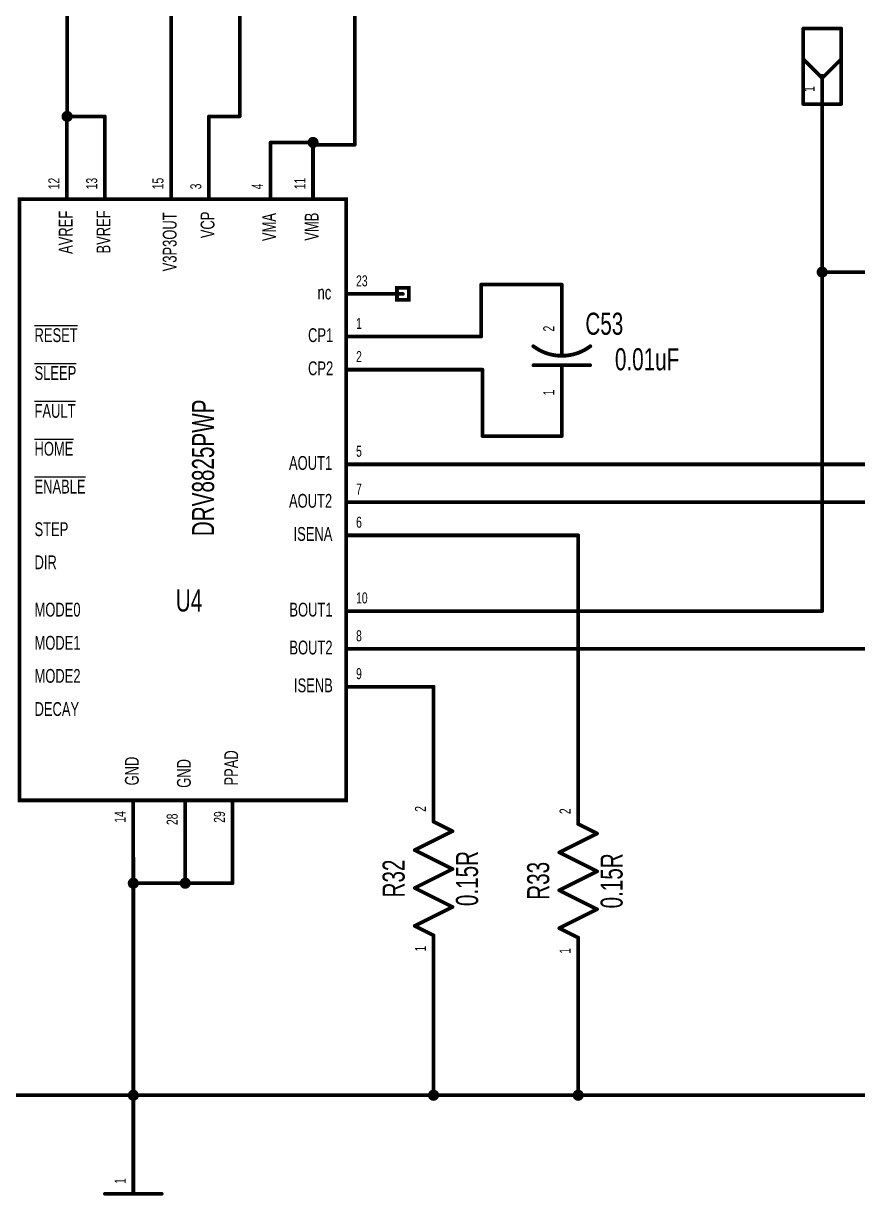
# Model space of a CAD drawing. Extents: x -2.4 to 9.1, y -2 to 6.1.
# Drawn here: x 2.158 to 4.362, y 0.094 to 3.19 of the extents above; entities that cross this region are included whole.
import ezdxf
from ezdxf.enums import TextEntityAlignment as Align

# ---------------------------------------------------------------- set-up
doc = ezdxf.new("R2010")
doc.units = 0
for name, color, linetype in [('Element', 253, 'CONTINUOUS'), ('Net', 50, 'CONTINUOUS'), ('Pin', 50, 'CONTINUOUS')]:
    doc.layers.add(name, color=color, linetype=linetype)

msp = doc.modelspace()

# ---------------------------------------------------------------- linework, layer by layer
at = {"layer": 'Element', "linetype": 'CONTINUOUS'}
for points, const_width in [([(4.2182, 3.1769), (4.3182, 3.1769)], 0.0098), ([(4.2182, 2.9769), (4.2182, 3.1769)], 0.0098), ([(4.3182, 3.1769), (4.3182, 2.9769)], 0.0098), ([(4.2182, 3.0956), (4.2682, 3.0456)], 0.0098), ([(4.3182, 3.0956), (4.2682, 3.0456)], 0.0098), ([(4.2682, 3.0519), (4.2682, 2.9769)], 0.0098), ([(4.3182, 2.9769), (4.2182, 2.9769)], 0.0098), ([(2.1481, 2.7255), (3.0106, 2.7255), (3.0106, 1.138), (2.1481, 1.138), (2.1481, 2.7255)], 0.0098), ([(3.5803, 2.3122), (3.5803, 2.3502)], 0.0098), ([(3.5051, 2.3373), (3.5117, 2.3327), (3.5186, 2.3285), (3.5257, 2.3247), (3.5331, 2.3214), (3.5407, 2.3186), (3.5484, 2.3163), (3.5563, 2.3145), (3.5642, 2.3132), (3.5723, 2.3124), (3.5803, 2.3122), (3.5884, 2.3124), (3.5964, 2.3132), (3.6044, 2.3145), (3.6123, 2.3163), (3.62, 2.3186), (3.6276, 2.3214), (3.6349, 2.3247), (3.6421, 2.3285), (3.649, 2.3327), (3.6556, 2.3374)], 0.01), ([(3.6553, 2.2872), (3.5053, 2.2872)], 0.0098), ([(3.5803, 2.2502), (3.5803, 2.2872)], 0.0098), ([(3.2916, 1.0565), (3.2416, 1.0815)], 0.0098), ([(3.1916, 1.0065), (3.2916, 1.0565)], 0.0098), ([(3.5736, 1.0004), (3.6736, 1.0504)], 0.0098), ([(3.6736, 1.0504), (3.6236, 1.0754)], 0.0098), ([(3.2916, 0.9565), (3.1916, 1.0065)], 0.0098), ([(3.6736, 0.9504), (3.5736, 1.0004)], 0.0098), ([(3.1916, 0.9065), (3.2916, 0.9565)], 0.0098), ([(3.5736, 0.9004), (3.6736, 0.9504)], 0.0098), ([(3.2916, 0.8565), (3.1916, 0.9065)], 0.0098), ([(3.6736, 0.8504), (3.5736, 0.9004)], 0.0098), ([(3.1916, 0.8065), (3.2916, 0.8565)], 0.0098), ([(3.5736, 0.8004), (3.6736, 0.8504)], 0.0098), ([(3.2416, 0.7815), (3.1916, 0.8065)], 0.0098), ([(3.6236, 0.7754), (3.5736, 0.8004)], 0.0098), ([(2.3735, 0.0991), (2.5235, 0.0991)], 0.0098)]:
    msp.add_lwpolyline(points, dxfattribs=dict(at, const_width=const_width))
for points, const_width in [([(4.2157, 3.1769, 1), (4.2206, 3.1769, 1), (4.2157, 3.1769, 1)], 0.0049), ([(4.2157, 3.1769, 1), (4.2206, 3.1769, 1), (4.2157, 3.1769, 1)], 0.0049), ([(4.3157, 3.1769, 1), (4.3206, 3.1769, 1), (4.3157, 3.1769, 1)], 0.0049), ([(4.3157, 3.1769, 1), (4.3206, 3.1769, 1), (4.3157, 3.1769, 1)], 0.0049), ([(4.2157, 3.0956, 1), (4.2206, 3.0956, 1), (4.2157, 3.0956, 1)], 0.0049), ([(4.3157, 3.0956, 1), (4.3206, 3.0956, 1), (4.3157, 3.0956, 1)], 0.0049), ([(4.2657, 3.0519, 1), (4.2706, 3.0519, 1), (4.2657, 3.0519, 1)], 0.0049), ([(4.2657, 3.0456, 1), (4.2706, 3.0456, 1), (4.2657, 3.0456, 1)], 0.0049), ([(4.2657, 3.0456, 1), (4.2706, 3.0456, 1), (4.2657, 3.0456, 1)], 0.0049), ([(4.2157, 2.9769, 1), (4.2206, 2.9769, 1), (4.2157, 2.9769, 1)], 0.0049), ([(4.2157, 2.9769, 1), (4.2206, 2.9769, 1), (4.2157, 2.9769, 1)], 0.0049), ([(4.2657, 2.9769, 1), (4.2706, 2.9769, 1), (4.2657, 2.9769, 1)], 0.0049), ([(4.3157, 2.9769, 1), (4.3206, 2.9769, 1), (4.3157, 2.9769, 1)], 0.0049), ([(4.3157, 2.9769, 1), (4.3206, 2.9769, 1), (4.3157, 2.9769, 1)], 0.0049), ([(3.5779, 2.3502, 1), (3.5828, 2.3502, 1), (3.5779, 2.3502, 1)], 0.0049), ([(3.5026, 2.3373, 1), (3.5076, 2.3373, 1), (3.5026, 2.3373, 1)], 0.005), ([(3.6531, 2.3374, 1), (3.6581, 2.3374, 1), (3.6531, 2.3374, 1)], 0.005), ([(3.5029, 2.2872, 1), (3.5078, 2.2872, 1), (3.5029, 2.2872, 1)], 0.0049), ([(3.5779, 2.3122, 1), (3.5828, 2.3122, 1), (3.5779, 2.3122, 1)], 0.0049), ([(3.5779, 2.2872, 1), (3.5828, 2.2872, 1), (3.5779, 2.2872, 1)], 0.0049), ([(3.6529, 2.2872, 1), (3.6578, 2.2872, 1), (3.6529, 2.2872, 1)], 0.0049), ([(3.5779, 2.2502, 1), (3.5828, 2.2502, 1), (3.5779, 2.2502, 1)], 0.0049), ([(3.2392, 1.0815, 1), (3.2441, 1.0815, 1), (3.2392, 1.0815, 1)], 0.0049), ([(3.2892, 1.0565, 1), (3.2941, 1.0565, 1), (3.2892, 1.0565, 1)], 0.0049), ([(3.2892, 1.0565, 1), (3.2941, 1.0565, 1), (3.2892, 1.0565, 1)], 0.0049), ([(3.6211, 1.0754, 1), (3.626, 1.0754, 1), (3.6211, 1.0754, 1)], 0.0049), ([(3.6711, 1.0504, 1), (3.676, 1.0504, 1), (3.6711, 1.0504, 1)], 0.0049), ([(3.6711, 1.0504, 1), (3.676, 1.0504, 1), (3.6711, 1.0504, 1)], 0.0049), ([(3.1892, 1.0065, 1), (3.1941, 1.0065, 1), (3.1892, 1.0065, 1)], 0.0049), ([(3.1892, 1.0065, 1), (3.1941, 1.0065, 1), (3.1892, 1.0065, 1)], 0.0049), ([(3.5711, 1.0004, 1), (3.576, 1.0004, 1), (3.5711, 1.0004, 1)], 0.0049), ([(3.5711, 1.0004, 1), (3.576, 1.0004, 1), (3.5711, 1.0004, 1)], 0.0049), ([(3.2892, 0.9565, 1), (3.2941, 0.9565, 1), (3.2892, 0.9565, 1)], 0.0049), ([(3.2892, 0.9565, 1), (3.2941, 0.9565, 1), (3.2892, 0.9565, 1)], 0.0049), ([(3.6711, 0.9504, 1), (3.676, 0.9504, 1), (3.6711, 0.9504, 1)], 0.0049), ([(3.6711, 0.9504, 1), (3.676, 0.9504, 1), (3.6711, 0.9504, 1)], 0.0049), ([(3.1892, 0.9065, 1), (3.1941, 0.9065, 1), (3.1892, 0.9065, 1)], 0.0049), ([(3.1892, 0.9065, 1), (3.1941, 0.9065, 1), (3.1892, 0.9065, 1)], 0.0049), ([(3.5711, 0.9004, 1), (3.576, 0.9004, 1), (3.5711, 0.9004, 1)], 0.0049), ([(3.5711, 0.9004, 1), (3.576, 0.9004, 1), (3.5711, 0.9004, 1)], 0.0049), ([(3.2892, 0.8565, 1), (3.2941, 0.8565, 1), (3.2892, 0.8565, 1)], 0.0049), ([(3.2892, 0.8565, 1), (3.2941, 0.8565, 1), (3.2892, 0.8565, 1)], 0.0049), ([(3.6711, 0.8504, 1), (3.676, 0.8504, 1), (3.6711, 0.8504, 1)], 0.0049), ([(3.6711, 0.8504, 1), (3.676, 0.8504, 1), (3.6711, 0.8504, 1)], 0.0049), ([(3.1892, 0.8065, 1), (3.1941, 0.8065, 1), (3.1892, 0.8065, 1)], 0.0049), ([(3.1892, 0.8065, 1), (3.1941, 0.8065, 1), (3.1892, 0.8065, 1)], 0.0049), ([(3.5711, 0.8004, 1), (3.576, 0.8004, 1), (3.5711, 0.8004, 1)], 0.0049), ([(3.5711, 0.8004, 1), (3.576, 0.8004, 1), (3.5711, 0.8004, 1)], 0.0049), ([(3.2392, 0.7815, 1), (3.2441, 0.7815, 1), (3.2392, 0.7815, 1)], 0.0049), ([(3.6211, 0.7754, 1), (3.626, 0.7754, 1), (3.6211, 0.7754, 1)], 0.0049), ([(2.371, 0.0991, 1), (2.3759, 0.0991, 1), (2.371, 0.0991, 1)], 0.0049), ([(2.521, 0.0991, 1), (2.5259, 0.0991, 1), (2.521, 0.0991, 1)], 0.0049)]:
    msp.add_lwpolyline(points, format="xyb", dxfattribs=dict(at, const_width=const_width))
at = {"layer": 'Net', "linetype": 'CONTINUOUS', "const_width": 0.0098}
for points in [[(2.5481, 3.9805), (2.5481, 2.8755)], [(2.2735, 2.9444), (2.2735, 3.8843)], [(3.0332, 3.6757), (3.0332, 2.8694)], [(2.7296, 2.9444), (2.7296, 3.2252)], [(2.2637, 2.9444), (2.2642, 2.9413), (2.2656, 2.9386), (2.2677, 2.9364), (2.2705, 2.935), (2.2735, 2.9345), (2.2766, 2.935), (2.2793, 2.9364), (2.2815, 2.9386), (2.2829, 2.9413), (2.2834, 2.9444), (2.2829, 2.9474), (2.2815, 2.9502), (2.2793, 2.9523), (2.2766, 2.9537), (2.2735, 2.9542), (2.2705, 2.9537), (2.2677, 2.9523), (2.2656, 2.9502), (2.2642, 2.9474), (2.2637, 2.9444)], [(2.3731, 2.9444), (2.2731, 2.9444)], [(2.2731, 2.9444), (2.2731, 2.8755)], [(2.3731, 2.8755), (2.3731, 2.9444)], [(2.6481, 2.8755), (2.6481, 2.9444)], [(2.6481, 2.9444), (2.7296, 2.9444)], [(2.9231, 2.8755), (2.8106, 2.8755)], [(2.9133, 2.8755), (2.9138, 2.8725), (2.9152, 2.8697), (2.9173, 2.8676), (2.9201, 2.8662), (2.9231, 2.8657), (2.9262, 2.8662), (2.9289, 2.8676), (2.9311, 2.8697), (2.9325, 2.8725), (2.933, 2.8755), (2.9325, 2.8786), (2.9311, 2.8813), (2.9289, 2.8835), (2.9262, 2.8849), (2.9231, 2.8854), (2.9201, 2.8849), (2.9173, 2.8835), (2.9152, 2.8813), (2.9138, 2.8786), (2.9133, 2.8755)], [(2.9231, 2.8694), (2.9231, 2.8755)], [(4.2682, 2.9019), (4.2682, 1.638)], [(3.0332, 2.8694), (2.9231, 2.8694)], [(4.2583, 2.5331), (4.2588, 2.5301), (4.2602, 2.5273), (4.2624, 2.5252), (4.2651, 2.5238), (4.2682, 2.5233), (4.2712, 2.5238), (4.274, 2.5252), (4.2761, 2.5273), (4.2775, 2.5301), (4.278, 2.5331), (4.2775, 2.5362), (4.2761, 2.5389), (4.274, 2.5411), (4.2712, 2.5425), (4.2682, 2.543), (4.2651, 2.5425), (4.2624, 2.5411), (4.2602, 2.5389), (4.2588, 2.5362), (4.2583, 2.5331)], [(6.8329, 2.5331), (4.2682, 2.5331)], [(3.3673, 2.363), (3.3673, 2.5002)], [(3.3673, 2.5002), (3.5803, 2.5002)], [(3.1606, 2.363), (3.3673, 2.363)], [(3.3707, 2.2755), (3.1606, 2.2755)], [(3.3707, 2.1002), (3.3707, 2.2755)], [(3.5803, 2.1002), (3.3707, 2.1002)], [(4.8768, 2.0255), (3.1606, 2.0255)], [(4.6637, 1.9255), (3.1606, 1.9255)], [(3.1606, 1.838), (3.6236, 1.838)], [(3.6236, 1.838), (3.6236, 1.2254)], [(4.2682, 1.638), (3.1606, 1.638)], [(4.4549, 1.538), (3.1606, 1.538)], [(3.1606, 1.438), (3.2416, 1.438)], [(3.2416, 1.438), (3.2416, 1.2315)], [(2.4485, 0.988), (2.4485, 0.2491)], [(2.7106, 0.9192), (2.7106, 0.9878)], [(2.5856, 0.9192), (2.5856, 0.9818)], [(2.4386, 0.9192), (2.4391, 0.9161), (2.4405, 0.9134), (2.4427, 0.9112), (2.4454, 0.9098), (2.4485, 0.9093), (2.4515, 0.9098), (2.4542, 0.9112), (2.4564, 0.9134), (2.4578, 0.9161), (2.4583, 0.9192), (2.4578, 0.9222), (2.4564, 0.9249), (2.4542, 0.9271), (2.4515, 0.9285), (2.4485, 0.929), (2.4454, 0.9285), (2.4427, 0.9271), (2.4405, 0.9249), (2.4391, 0.9222), (2.4386, 0.9192)], [(2.5758, 0.9192), (2.5763, 0.9161), (2.5777, 0.9134), (2.5798, 0.9112), (2.5826, 0.9098), (2.5856, 0.9093), (2.5887, 0.9098), (2.5914, 0.9112), (2.5936, 0.9134), (2.595, 0.9161), (2.5955, 0.9192), (2.595, 0.9222), (2.5936, 0.9249), (2.5914, 0.9271), (2.5887, 0.9285), (2.5856, 0.929), (2.5826, 0.9285), (2.5798, 0.9271), (2.5777, 0.9249), (2.5763, 0.9222), (2.5758, 0.9192)], [(2.4485, 0.9192), (2.5856, 0.9192)], [(2.5856, 0.9192), (2.7106, 0.9192)], [(3.2416, 0.3591), (3.2416, 0.6315)], [(3.6236, 0.3591), (3.6236, 0.6254)], [(2.4386, 0.3591), (2.4391, 0.3561), (2.4405, 0.3533), (2.4427, 0.3512), (2.4454, 0.3498), (2.4485, 0.3493), (2.4515, 0.3498), (2.4542, 0.3512), (2.4564, 0.3533), (2.4578, 0.3561), (2.4583, 0.3591), (2.4578, 0.3622), (2.4564, 0.3649), (2.4542, 0.3671), (2.4515, 0.3685), (2.4485, 0.369), (2.4454, 0.3685), (2.4427, 0.3671), (2.4405, 0.3649), (2.4391, 0.3622), (2.4386, 0.3591)], [(2.4386, 0.3591), (2.4391, 0.3561), (2.4405, 0.3533), (2.4427, 0.3512), (2.4454, 0.3498), (2.4485, 0.3493), (2.4515, 0.3498), (2.4542, 0.3512), (2.4564, 0.3533), (2.4578, 0.3561), (2.4583, 0.3591), (2.4578, 0.3622), (2.4564, 0.3649), (2.4542, 0.3671), (2.4515, 0.3685), (2.4485, 0.369), (2.4454, 0.3685), (2.4427, 0.3671), (2.4405, 0.3649), (2.4391, 0.3622), (2.4386, 0.3591)], [(3.2316, 0.3591), (3.2321, 0.3561), (3.2335, 0.3533), (3.2357, 0.3512), (3.2384, 0.3498), (3.2415, 0.3493), (3.2445, 0.3498), (3.2473, 0.3512), (3.2495, 0.3533), (3.2508, 0.3561), (3.2513, 0.3591), (3.2508, 0.3622), (3.2495, 0.3649), (3.2473, 0.3671), (3.2445, 0.3685), (3.2415, 0.369), (3.2384, 0.3685), (3.2357, 0.3671), (3.2335, 0.3649), (3.2321, 0.3622), (3.2316, 0.3591)], [(3.6137, 0.3591), (3.6142, 0.3561), (3.6156, 0.3533), (3.6178, 0.3512), (3.6205, 0.3498), (3.6236, 0.3493), (3.6266, 0.3498), (3.6294, 0.3512), (3.6315, 0.3533), (3.6329, 0.3561), (3.6334, 0.3591), (3.6329, 0.3622), (3.6315, 0.3649), (3.6294, 0.3671), (3.6266, 0.3685), (3.6236, 0.369), (3.6205, 0.3685), (3.6178, 0.3671), (3.6156, 0.3649), (3.6142, 0.3622), (3.6137, 0.3591)], [(1.297, 0.3591), (2.4485, 0.3591)], [(2.4485, 0.3591), (2.4485, 0.3591)], [(2.4485, 0.3591), (2.4485, 0.3591)], [(2.4485, 0.3591), (3.2416, 0.3591)], [(3.2415, 0.3591), (3.2415, 0.3591)], [(3.2415, 0.3591), (3.2415, 0.3591)], [(3.2415, 0.3591), (3.6236, 0.3591)], [(3.6236, 0.3591), (6.6731, 0.3591)]]:
    msp.add_lwpolyline(points, dxfattribs=at)
at = {"layer": 'Net', "linetype": 'CONTINUOUS', "const_width": 0.0049}
for points in [[(2.2612, 2.9444, 1), (2.2661, 2.9444, 1), (2.2612, 2.9444, 1)], [(2.2707, 2.9444, 1), (2.2756, 2.9444, 1), (2.2707, 2.9444, 1)], [(2.2707, 2.9444, 1), (2.2756, 2.9444, 1), (2.2707, 2.9444, 1)], [(2.2711, 2.9444, 1), (2.276, 2.9444, 1), (2.2711, 2.9444, 1)], [(2.3707, 2.9444, 1), (2.3756, 2.9444, 1), (2.3707, 2.9444, 1)], [(2.3707, 2.9444, 1), (2.3756, 2.9444, 1), (2.3707, 2.9444, 1)], [(2.6457, 2.9444, 1), (2.6506, 2.9444, 1), (2.6457, 2.9444, 1)], [(2.6457, 2.9444, 1), (2.6506, 2.9444, 1), (2.6457, 2.9444, 1)], [(2.7271, 2.9444, 1), (2.7321, 2.9444, 1), (2.7271, 2.9444, 1)], [(2.7271, 2.9444, 1), (2.7321, 2.9444, 1), (2.7271, 2.9444, 1)], [(2.2707, 2.8755, 1), (2.2756, 2.8755, 1), (2.2707, 2.8755, 1)], [(2.3707, 2.8755, 1), (2.3756, 2.8755, 1), (2.3707, 2.8755, 1)], [(2.5457, 2.8755, 1), (2.5506, 2.8755, 1), (2.5457, 2.8755, 1)], [(2.6457, 2.8755, 1), (2.6506, 2.8755, 1), (2.6457, 2.8755, 1)], [(2.8082, 2.8755, 1), (2.8131, 2.8755, 1), (2.8082, 2.8755, 1)], [(2.9108, 2.8755, 1), (2.9157, 2.8755, 1), (2.9108, 2.8755, 1)], [(2.9207, 2.8755, 1), (2.9256, 2.8755, 1), (2.9207, 2.8755, 1)], [(2.9207, 2.8755, 1), (2.9256, 2.8755, 1), (2.9207, 2.8755, 1)], [(4.2657, 2.9019, 1), (4.2706, 2.9019, 1), (4.2657, 2.9019, 1)], [(2.9207, 2.8694, 1), (2.9256, 2.8694, 1), (2.9207, 2.8694, 1)], [(2.9207, 2.8694, 1), (2.9256, 2.8694, 1), (2.9207, 2.8694, 1)], [(3.0308, 2.8694, 1), (3.0357, 2.8694, 1), (3.0308, 2.8694, 1)], [(3.0308, 2.8694, 1), (3.0357, 2.8694, 1), (3.0308, 2.8694, 1)], [(4.2559, 2.5331, 1), (4.2608, 2.5331, 1), (4.2559, 2.5331, 1)], [(4.2657, 2.5331, 1), (4.2706, 2.5331, 1), (4.2657, 2.5331, 1)], [(3.3648, 2.5002, 1), (3.3698, 2.5002, 1), (3.3648, 2.5002, 1)], [(3.3648, 2.5002, 1), (3.3698, 2.5002, 1), (3.3648, 2.5002, 1)], [(3.5779, 2.5002, 1), (3.5828, 2.5002, 1), (3.5779, 2.5002, 1)], [(3.1582, 2.363, 1), (3.1631, 2.363, 1), (3.1582, 2.363, 1)], [(3.3648, 2.363, 1), (3.3698, 2.363, 1), (3.3648, 2.363, 1)], [(3.3648, 2.363, 1), (3.3698, 2.363, 1), (3.3648, 2.363, 1)], [(3.1582, 2.2755, 1), (3.1631, 2.2755, 1), (3.1582, 2.2755, 1)], [(3.3682, 2.2755, 1), (3.3731, 2.2755, 1), (3.3682, 2.2755, 1)], [(3.3682, 2.2755, 1), (3.3731, 2.2755, 1), (3.3682, 2.2755, 1)], [(3.3682, 2.1002, 1), (3.3731, 2.1002, 1), (3.3682, 2.1002, 1)], [(3.3682, 2.1002, 1), (3.3731, 2.1002, 1), (3.3682, 2.1002, 1)], [(3.5779, 2.1002, 1), (3.5828, 2.1002, 1), (3.5779, 2.1002, 1)], [(3.1582, 2.0255, 1), (3.1631, 2.0255, 1), (3.1582, 2.0255, 1)], [(3.1582, 1.9255, 1), (3.1631, 1.9255, 1), (3.1582, 1.9255, 1)], [(3.1582, 1.838, 1), (3.1631, 1.838, 1), (3.1582, 1.838, 1)], [(3.6211, 1.838, 1), (3.626, 1.838, 1), (3.6211, 1.838, 1)], [(3.6211, 1.838, 1), (3.626, 1.838, 1), (3.6211, 1.838, 1)], [(3.1582, 1.638, 1), (3.1631, 1.638, 1), (3.1582, 1.638, 1)], [(4.2657, 1.638, 1), (4.2706, 1.638, 1), (4.2657, 1.638, 1)], [(4.2657, 1.638, 1), (4.2706, 1.638, 1), (4.2657, 1.638, 1)], [(3.1582, 1.538, 1), (3.1631, 1.538, 1), (3.1582, 1.538, 1)], [(3.1582, 1.438, 1), (3.1631, 1.438, 1), (3.1582, 1.438, 1)], [(3.2392, 1.438, 1), (3.2441, 1.438, 1), (3.2392, 1.438, 1)], [(3.2392, 1.438, 1), (3.2441, 1.438, 1), (3.2392, 1.438, 1)], [(3.2392, 1.2315, 1), (3.2441, 1.2315, 1), (3.2392, 1.2315, 1)], [(3.6211, 1.2254, 1), (3.626, 1.2254, 1), (3.6211, 1.2254, 1)], [(2.446, 0.988, 1), (2.4509, 0.988, 1), (2.446, 0.988, 1)], [(2.7082, 0.9878, 1), (2.7131, 0.9878, 1), (2.7082, 0.9878, 1)], [(2.5832, 0.9818, 1), (2.5881, 0.9818, 1), (2.5832, 0.9818, 1)], [(2.4361, 0.9192, 1), (2.4411, 0.9192, 1), (2.4361, 0.9192, 1)], [(2.446, 0.9192, 1), (2.4509, 0.9192, 1), (2.446, 0.9192, 1)], [(2.5733, 0.9192, 1), (2.5782, 0.9192, 1), (2.5733, 0.9192, 1)], [(2.5832, 0.9192, 1), (2.5881, 0.9192, 1), (2.5832, 0.9192, 1)], [(2.5832, 0.9192, 1), (2.5881, 0.9192, 1), (2.5832, 0.9192, 1)], [(2.5832, 0.9192, 1), (2.5881, 0.9192, 1), (2.5832, 0.9192, 1)], [(2.7082, 0.9192, 1), (2.7131, 0.9192, 1), (2.7082, 0.9192, 1)], [(2.7082, 0.9192, 1), (2.7131, 0.9192, 1), (2.7082, 0.9192, 1)], [(3.2392, 0.6315, 1), (3.2441, 0.6315, 1), (3.2392, 0.6315, 1)], [(3.6211, 0.6254, 1), (3.626, 0.6254, 1), (3.6211, 0.6254, 1)], [(2.4361, 0.3591, 1), (2.4411, 0.3591, 1), (2.4361, 0.3591, 1)], [(2.4361, 0.3591, 1), (2.4411, 0.3591, 1), (2.4361, 0.3591, 1)], [(2.446, 0.3591, 1), (2.4509, 0.3591, 1), (2.446, 0.3591, 1)], [(2.446, 0.3591, 1), (2.4509, 0.3591, 1), (2.446, 0.3591, 1)], [(2.446, 0.3591, 1), (2.4509, 0.3591, 1), (2.446, 0.3591, 1)], [(2.446, 0.3591, 1), (2.4509, 0.3591, 1), (2.446, 0.3591, 1)], [(3.2292, 0.3591, 1), (3.2341, 0.3591, 1), (3.2292, 0.3591, 1)], [(3.239, 0.3591, 1), (3.2439, 0.3591, 1), (3.239, 0.3591, 1)], [(3.239, 0.3591, 1), (3.2439, 0.3591, 1), (3.239, 0.3591, 1)], [(3.239, 0.3591, 1), (3.2439, 0.3591, 1), (3.239, 0.3591, 1)], [(3.2392, 0.3591, 1), (3.2441, 0.3591, 1), (3.2392, 0.3591, 1)], [(3.2392, 0.3591, 1), (3.2441, 0.3591, 1), (3.2392, 0.3591, 1)], [(3.6113, 0.3591, 1), (3.6162, 0.3591, 1), (3.6113, 0.3591, 1)], [(3.6211, 0.3591, 1), (3.626, 0.3591, 1), (3.6211, 0.3591, 1)], [(3.6211, 0.3591, 1), (3.626, 0.3591, 1), (3.6211, 0.3591, 1)], [(3.6211, 0.3591, 1), (3.626, 0.3591, 1), (3.6211, 0.3591, 1)], [(2.446, 0.2491, 1), (2.4509, 0.2491, 1), (2.446, 0.2491, 1)]]:
    msp.add_lwpolyline(points, format="xyb", dxfattribs=at)
at = {"layer": 'Pin', "linetype": 'CONTINUOUS', "const_width": 0.0098}
for points in [[(4.2682, 3.0519), (4.2682, 2.9019)], [(2.2731, 2.7255), (2.2731, 2.8755)], [(2.3731, 2.7255), (2.3731, 2.8755)], [(2.5481, 2.7255), (2.5481, 2.8755)], [(2.6481, 2.7255), (2.6481, 2.8755)], [(2.8106, 2.7255), (2.8106, 2.8755)], [(2.9231, 2.7255), (2.9231, 2.8755)], [(3.0106, 2.4755), (3.1606, 2.4755)], [(3.1449, 2.4913), (3.1764, 2.4913), (3.1764, 2.4598), (3.1449, 2.4598), (3.1449, 2.4913)], [(3.5803, 2.3502), (3.5803, 2.5002)], [(3.0106, 2.363), (3.1606, 2.363)], [(3.0106, 2.2755), (3.1606, 2.2755)], [(3.5803, 2.2502), (3.5803, 2.1002)], [(3.0106, 2.0255), (3.1606, 2.0255)], [(3.0106, 1.9255), (3.1606, 1.9255)], [(3.0106, 1.838), (3.1606, 1.838)], [(3.0106, 1.638), (3.1606, 1.638)], [(3.0106, 1.538), (3.1606, 1.538)], [(3.0106, 1.438), (3.1606, 1.438)], [(3.2416, 1.0815), (3.2416, 1.2315)], [(3.6236, 1.0754), (3.6236, 1.2254)], [(2.4481, 1.138), (2.4481, 0.988)], [(2.5856, 1.1318), (2.5856, 0.9818)], [(2.7106, 1.1378), (2.7106, 0.9878)], [(3.2416, 0.7815), (3.2416, 0.6315)], [(3.6236, 0.7754), (3.6236, 0.6254)], [(2.4485, 0.0991), (2.4485, 0.2491)]]:
    msp.add_lwpolyline(points, dxfattribs=at)
at = {"layer": 'Pin', "linetype": 'CONTINUOUS', "const_width": 0.0049}
for points in [[(4.2657, 3.0519, 1), (4.2706, 3.0519, 1), (4.2657, 3.0519, 1)], [(2.2707, 2.8755, 1), (2.2756, 2.8755, 1), (2.2707, 2.8755, 1)], [(2.3707, 2.8755, 1), (2.3756, 2.8755, 1), (2.3707, 2.8755, 1)], [(2.5457, 2.8755, 1), (2.5506, 2.8755, 1), (2.5457, 2.8755, 1)], [(2.6457, 2.8755, 1), (2.6506, 2.8755, 1), (2.6457, 2.8755, 1)], [(2.8082, 2.8755, 1), (2.8131, 2.8755, 1), (2.8082, 2.8755, 1)], [(2.9207, 2.8755, 1), (2.9256, 2.8755, 1), (2.9207, 2.8755, 1)], [(4.2657, 2.9019, 1), (4.2706, 2.9019, 1), (4.2657, 2.9019, 1)], [(2.2707, 2.7255, 1), (2.2756, 2.7255, 1), (2.2707, 2.7255, 1)], [(2.3707, 2.7255, 1), (2.3756, 2.7255, 1), (2.3707, 2.7255, 1)], [(2.5457, 2.7255, 1), (2.5506, 2.7255, 1), (2.5457, 2.7255, 1)], [(2.6457, 2.7255, 1), (2.6506, 2.7255, 1), (2.6457, 2.7255, 1)], [(2.8082, 2.7255, 1), (2.8131, 2.7255, 1), (2.8082, 2.7255, 1)], [(2.9207, 2.7255, 1), (2.9256, 2.7255, 1), (2.9207, 2.7255, 1)], [(3.0082, 2.4755, 1), (3.0131, 2.4755, 1), (3.0082, 2.4755, 1)], [(3.1582, 2.4755, 1), (3.1631, 2.4755, 1), (3.1582, 2.4755, 1)], [(3.5779, 2.5002, 1), (3.5828, 2.5002, 1), (3.5779, 2.5002, 1)], [(3.0082, 2.363, 1), (3.0131, 2.363, 1), (3.0082, 2.363, 1)], [(3.1582, 2.363, 1), (3.1631, 2.363, 1), (3.1582, 2.363, 1)], [(3.5779, 2.3502, 1), (3.5828, 2.3502, 1), (3.5779, 2.3502, 1)], [(3.0082, 2.2755, 1), (3.0131, 2.2755, 1), (3.0082, 2.2755, 1)], [(3.1582, 2.2755, 1), (3.1631, 2.2755, 1), (3.1582, 2.2755, 1)], [(3.5779, 2.2502, 1), (3.5828, 2.2502, 1), (3.5779, 2.2502, 1)], [(3.5779, 2.1002, 1), (3.5828, 2.1002, 1), (3.5779, 2.1002, 1)], [(3.0082, 2.0255, 1), (3.0131, 2.0255, 1), (3.0082, 2.0255, 1)], [(3.1582, 2.0255, 1), (3.1631, 2.0255, 1), (3.1582, 2.0255, 1)], [(3.0082, 1.9255, 1), (3.0131, 1.9255, 1), (3.0082, 1.9255, 1)], [(3.1582, 1.9255, 1), (3.1631, 1.9255, 1), (3.1582, 1.9255, 1)], [(3.0082, 1.838, 1), (3.0131, 1.838, 1), (3.0082, 1.838, 1)], [(3.1582, 1.838, 1), (3.1631, 1.838, 1), (3.1582, 1.838, 1)], [(3.0082, 1.638, 1), (3.0131, 1.638, 1), (3.0082, 1.638, 1)], [(3.1582, 1.638, 1), (3.1631, 1.638, 1), (3.1582, 1.638, 1)], [(3.0082, 1.538, 1), (3.0131, 1.538, 1), (3.0082, 1.538, 1)], [(3.1582, 1.538, 1), (3.1631, 1.538, 1), (3.1582, 1.538, 1)], [(3.0082, 1.438, 1), (3.0131, 1.438, 1), (3.0082, 1.438, 1)], [(3.1582, 1.438, 1), (3.1631, 1.438, 1), (3.1582, 1.438, 1)], [(3.2392, 1.2315, 1), (3.2441, 1.2315, 1), (3.2392, 1.2315, 1)], [(3.6211, 1.2254, 1), (3.626, 1.2254, 1), (3.6211, 1.2254, 1)], [(2.4457, 1.138, 1), (2.4506, 1.138, 1), (2.4457, 1.138, 1)], [(2.5832, 1.1318, 1), (2.5881, 1.1318, 1), (2.5832, 1.1318, 1)], [(2.7082, 1.1378, 1), (2.7131, 1.1378, 1), (2.7082, 1.1378, 1)], [(3.2392, 1.0815, 1), (3.2441, 1.0815, 1), (3.2392, 1.0815, 1)], [(3.6211, 1.0754, 1), (3.626, 1.0754, 1), (3.6211, 1.0754, 1)], [(2.4457, 0.988, 1), (2.4506, 0.988, 1), (2.4457, 0.988, 1)], [(2.7082, 0.9878, 1), (2.7131, 0.9878, 1), (2.7082, 0.9878, 1)], [(2.5832, 0.9818, 1), (2.5881, 0.9818, 1), (2.5832, 0.9818, 1)], [(3.2392, 0.7815, 1), (3.2441, 0.7815, 1), (3.2392, 0.7815, 1)], [(3.6211, 0.7754, 1), (3.626, 0.7754, 1), (3.6211, 0.7754, 1)], [(3.2392, 0.6315, 1), (3.2441, 0.6315, 1), (3.2392, 0.6315, 1)], [(3.6211, 0.6254, 1), (3.626, 0.6254, 1), (3.6211, 0.6254, 1)], [(2.446, 0.2491, 1), (2.4509, 0.2491, 1), (2.446, 0.2491, 1)], [(2.446, 0.0991, 1), (2.4509, 0.0991, 1), (2.446, 0.0991, 1)]]:
    msp.add_lwpolyline(points, format="xyb", dxfattribs=at)

# ---------------------------------------------------------------- texts
at = {"layer": 'Element', "width": 0.7}
for s, p in [('C53', (3.6926, 2.3502)), ('0.01uF', (3.8056, 2.2564))]:
    msp.add_text(s, height=0.0583, dxfattribs=at).set_placement(p, align=Align.BOTTOM_CENTER)
for s, p in [('DRV8825PWP', (2.6794, 2.0162)), ('R32', (3.1826, 0.9315)), ('R33', (3.5645, 0.9254))]:
    msp.add_text(s, height=0.0583, rotation=90, dxfattribs=at).set_placement(p, align=Align.BOTTOM_CENTER)
msp.add_text('U4', height=0.0583, dxfattribs=at).set_placement((2.5606, 1.6192), align=Align.BOTTOM_LEFT)
for p in [(3.3007, 0.9315), (3.6826, 0.9254)]:
    msp.add_text('0.15R', height=0.0583, rotation=90, dxfattribs=at).set_placement(p, align=Align.TOP_CENTER)
at = {"layer": 'Pin', "width": 0.7}
for s, height, p in [('1', 0.0292, (4.219, 3.0092)), ('12', 0.0292, (2.2239, 2.7518)), ('13', 0.0292, (2.3239, 2.7518)), ('15', 0.0292, (2.4989, 2.7518)), ('3', 0.0292, (2.5989, 2.7518)), ('4', 0.0292, (2.7614, 2.7518)), ('11', 0.0292, (2.8739, 2.7518)), ('AVREF', 0.0365, (2.2513, 2.5812)), ('BVREF', 0.0365, (2.3513, 2.5823)), ('V3P3OUT', 0.0365, (2.5263, 2.5352)), ('VCP', 0.0365, (2.6263, 2.6227)), ('VMA', 0.0365, (2.7888, 2.6151)), ('VMB', 0.0365, (2.9013, 2.6162)), ('2', 0.0292, (3.5311, 2.3764)), ('1', 0.0292, (3.5311, 2.2075)), ('GND', 0.0365, (2.4263, 1.1774)), ('GND', 0.0365, (2.5638, 1.1712)), ('PPAD', 0.0365, (2.6888, 1.1772)), ('2', 0.0292, (3.1924, 1.1078)), ('2', 0.0292, (3.5744, 1.1017)), ('14', 0.0292, (2.3989, 1.079)), ('28', 0.0292, (2.5364, 1.0727)), ('29', 0.0292, (2.6614, 1.0787)), ('1', 0.0292, (3.1924, 0.7389)), ('1', 0.0292, (3.5744, 0.7328)), ('1', 0.0292, (2.3992, 0.1253))]:
    msp.add_text(s, height=height, rotation=90, dxfattribs=at).set_placement(p, align=Align.TOP_LEFT)
for s, height, p in [('23', 0.0292, (3.0369, 2.5247)), ('nc', 0.0365, (2.9352, 2.4974)), ('%%oRESET', 0.0365, (2.1875, 2.3849)), ('CP1', 0.0365, (2.91, 2.3849)), ('1', 0.0292, (3.0369, 2.4122)), ('2', 0.0292, (3.0369, 2.3247)), ('%%oSLEEP', 0.0365, (2.1875, 2.2849)), ('CP2', 0.0365, (2.91, 2.2974)), ('%%oFAULT', 0.0365, (2.1875, 2.1849)), ('%%oHOME', 0.0365, (2.1875, 2.0849)), ('5', 0.0292, (3.0369, 2.0747)), ('AOUT1', 0.0365, (2.8597, 2.0474)), ('%%oENABLE', 0.0365, (2.1875, 1.9849)), ('7', 0.0292, (3.0369, 1.9747)), ('AOUT2', 0.0365, (2.8597, 1.9474)), ('STEP', 0.0365, (2.1875, 1.8724)), ('ISENA', 0.0365, (2.8717, 1.8599)), ('6', 0.0292, (3.0369, 1.8872)), ('DIR', 0.0365, (2.1875, 1.7849)), ('10', 0.0292, (3.0369, 1.6872)), ('MODE0', 0.0365, (2.1875, 1.6599)), ('BOUT1', 0.0365, (2.8608, 1.6599)), ('8', 0.0292, (3.0369, 1.5872)), ('MODE1', 0.0365, (2.1875, 1.5724)), ('BOUT2', 0.0365, (2.8608, 1.5599)), ('9', 0.0292, (3.0369, 1.4872)), ('MODE2', 0.0365, (2.1875, 1.4849)), ('ISENB', 0.0365, (2.8728, 1.4599)), ('DECAY', 0.0365, (2.1875, 1.3974))]:
    msp.add_text(s, height=height, dxfattribs=at).set_placement(p, align=Align.TOP_LEFT)

doc.saveas('drawing.dxf')
